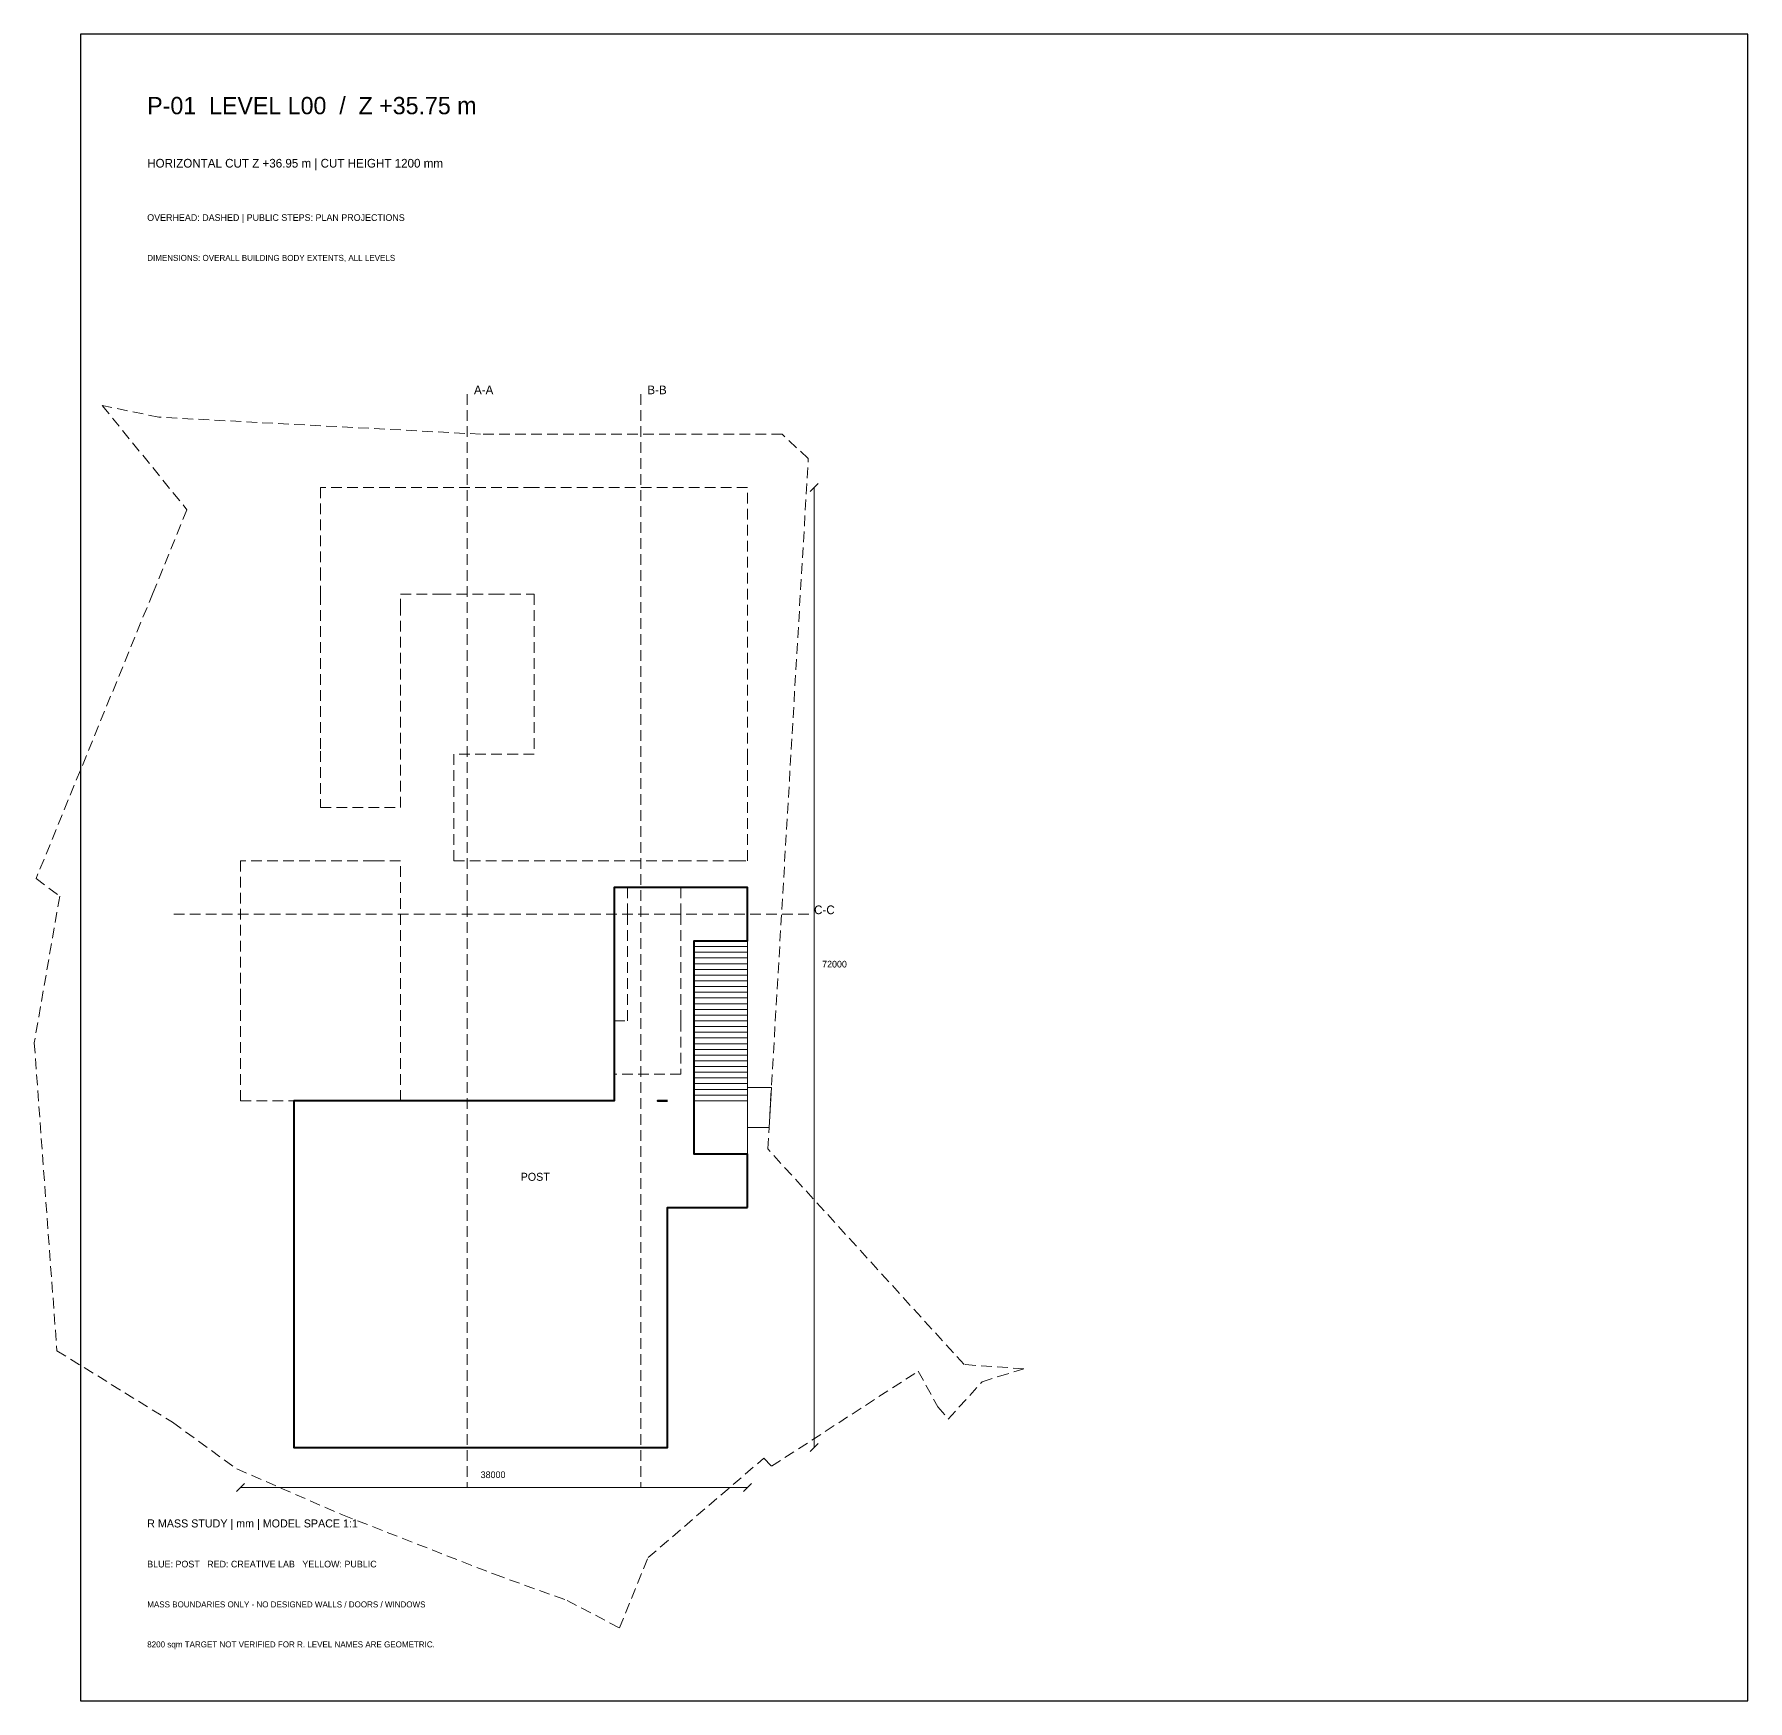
# Model space of a CAD drawing. Header units: millimetres. Extents: x -33468 to 375000, y -515000 to 30000.
# Drawn here: x -33468 to 95000, y -95000 to 30000 of the extents above; entities that cross this region are included whole.
import ezdxf

# ---------------------------------------------------------------- set-up
doc = ezdxf.new("R2010")
doc.units = ezdxf.units.MM
doc.linetypes.add('R_DASHED', pattern=[1200, 800, -400])
for name, color, linetype, lineweight in [('CUTLINE', 6, 'R_DASHED', 18), ('DIM', 7, 'Continuous', 13), ('FRAME', 7, 'Continuous', 25), ('OVERHEAD', 8, 'R_DASHED', 13), ('POST', 5, 'Continuous', 40), ('PUBLIC', 2, 'Continuous', 18), ('SITE', 8, 'R_DASHED', 13), ('TEXT', 7, 'Continuous', 18)]:
    doc.layers.add(name, color=color, linetype=linetype, lineweight=lineweight)

msp = doc.modelspace()

# ---------------------------------------------------------------- linework, layer by layer
at = {"layer": 'CUTLINE'}
for points in [[(-1000, 3000), (-1000, -79000)], [(12000, 3000), (12000, -79000)], [(-23000, -36000), (25000, -36000)]]:
    msp.add_lwpolyline(points, dxfattribs=at)
at = {"layer": 'DIM'}
for points in [[(24700, -4300), (25300, -3700)], [(25000, -76000), (25000, -4000)], [(24700, -76300), (25300, -75700)], [(-18300, -79300), (-17700, -78700)], [(-18000, -79000), (20000, -79000)], [(19700, -79300), (20300, -78700)]]:
    msp.add_lwpolyline(points, dxfattribs=at)
at = {"layer": 'FRAME'}
msp.add_lwpolyline([(-30000, -95000), (95000, -95000), (95000, 30000), (-30000, 30000)], close=True, dxfattribs=at)
at = {"layer": 'OVERHEAD'}
for points in [[(1000, -12000), (1000, -12000), (4000, -12000), (4000, -24000), (-2000, -24000), (-2000, -32000), (4000, -32000), (15000, -32000), (15000, -32000), (19079, -32000), (20000, -32000), (20000, -32000), (20000, -32000), (20000, -24403), (20000, -4000), (4000, -4000), (-12000, -4000), (-12000, -4000), (-12000, -4000), (-12000, -4000), (-12000, -4000), (-12000, -10180), (-12000, -12000), (-12000, -23765), (-12000, -28000), (-12000, -28000), (-12000, -28000), (-12000, -28000), (-12000, -28000), (-6000, -28000), (-6000, -28000), (-6000, -28000), (-6000, -28000), (-6000, -28000), (-6000, -13143), (-6000, -12000), (-3000, -12000), (-3000, -12000)], [(-18000, -50000), (-14000, -50000), (-14000, -76000), (14000, -76000), (14000, -58000), (20000, -58000), (20000, -50000), (16000, -50000), (16000, -38000), (20000, -38000), (20000, -34000), (15000, -34000), (15000, -36000), (15000, -44000), (15000, -48000), (10000, -48000), (10000, -50000), (-1000, -50000), (-5000, -50000), (-6000, -50000), (-6000, -32000), (-8000, -32000), (-8000, -32000), (-18000, -32000), (-18000, -42000), (-18000, -42000)], [(10000, -34000), (10000, -44000), (11000, -44000), (11000, -36000), (11000, -34000)], [(14000, -50000), (13242, -50000), (14000, -50000)]]:
    msp.add_lwpolyline(points, close=True, dxfattribs=at)
at = {"layer": 'POST'}
for points in [[(20000, -58000), (20000, -54000), (16000, -54000), (16000, -50000), (16000, -38000), (20000, -38000), (20000, -34000), (10000, -34000), (10000, -50000), (-14000, -50000), (-14000, -76000), (14000, -76000), (14000, -58000)], [(14000, -50000), (13270, -50000), (14000, -50000)]]:
    msp.add_lwpolyline(points, close=True, dxfattribs=at)
at = {"layer": 'PUBLIC'}
for points in [[(16000, -38000), (16000, -38429), (20000, -38429), (20000, -38000)], [(16000, -38429), (16000, -38857), (20000, -38857), (20000, -38429)], [(16000, -38857), (16000, -39286), (20000, -39286), (20000, -38857)], [(16000, -39286), (16000, -39714), (20000, -39714), (20000, -39286)], [(16000, -39714), (16000, -40143), (20000, -40143), (20000, -39714)], [(16000, -40143), (16000, -40571), (20000, -40571), (20000, -40143)], [(16000, -40571), (16000, -41000), (20000, -41000), (20000, -40571)], [(16000, -41000), (16000, -41429), (20000, -41429), (20000, -41000)], [(16000, -41429), (16000, -41857), (20000, -41857), (20000, -41429)], [(16000, -41857), (16000, -42286), (20000, -42286), (20000, -41857)], [(16000, -42286), (16000, -42714), (20000, -42714), (20000, -42286)], [(16000, -42714), (16000, -43143), (20000, -43143), (20000, -42714)], [(16000, -43143), (16000, -43571), (20000, -43571), (20000, -43143)], [(16000, -43571), (16000, -44000), (20000, -44000), (20000, -43571)], [(16000, -44000), (16000, -44429), (20000, -44429), (20000, -44000)], [(16000, -44429), (16000, -44857), (20000, -44857), (20000, -44429)], [(16000, -44857), (16000, -45286), (20000, -45286), (20000, -44857)], [(16000, -45286), (16000, -45714), (20000, -45714), (20000, -45286)], [(16000, -45714), (16000, -46143), (20000, -46143), (20000, -45714)], [(16000, -46143), (16000, -46571), (20000, -46571), (20000, -46143)], [(16000, -46571), (16000, -47000), (20000, -47000), (20000, -46571)], [(16000, -47000), (16000, -47429), (20000, -47429), (20000, -47000)], [(16000, -47429), (16000, -47857), (20000, -47857), (20000, -47429)], [(16000, -47857), (16000, -48286), (20000, -48286), (20000, -47857)], [(16000, -48286), (16000, -48714), (20000, -48714), (20000, -48286)], [(16000, -48714), (16000, -49143), (20000, -49143), (20000, -48714)], [(16000, -49143), (16000, -49571), (20000, -49571), (20000, -49143)], [(16000, -49571), (16000, -50000), (20000, -50000), (20000, -49571)], [(16000, -50000), (16000, -54000), (20000, -54000), (20000, -50000)], [(20000, -52000), (21623, -52000), (21799, -49000), (20000, -49000)]]:
    msp.add_lwpolyline(points, close=True, dxfattribs=at)
at = {"layer": 'SITE'}
msp.add_lwpolyline([(21529, -53608), (24565, -1825), (22596, 0), (0, 0), (-16759, 886), (-24124, 1276), (-28368, 2147), (-22018, -5666), (-24561, -11883), (-33330, -33325), (-31562, -34660), (-33468, -45639), (-31773, -68745), (-23106, -74114), (-18287, -77610), (-10349, -81058), (1030, -85516), (6485, -87470), (10405, -89542), (12555, -84266), (21226, -76812), (21810, -77414), (32808, -70280), (34273, -72958), (35062, -73883), (37589, -71070), (38827, -70687), (40727, -70099), (36252, -69779)], close=True, dxfattribs=at)

# ---------------------------------------------------------------- texts
at = {"layer": 'TEXT'}
for s, height, p in [('P-01  LEVEL L00  /  Z +35.75 m', 1300, (-25000, 24000)), ('HORIZONTAL CUT Z +36.95 m | CUT HEIGHT 1200 mm', 650, (-25000, 20000)), ('OVERHEAD: DASHED | PUBLIC STEPS: PLAN PROJECTIONS', 500, (-25000, 16000)), ('DIMENSIONS: OVERALL BUILDING BODY EXTENTS, ALL LEVELS', 450, (-25000, 13000)), ('A-A', 650, (-500, 3000)), ('B-B', 650, (12500, 3000)), ('C-C', 650, (25000, -36000)), ('72000', 500, (25600, -40000)), ('POST', 600, (3000, -56000)), ('38000', 500, (0, -78300)), ('R MASS STUDY | mm | MODEL SPACE 1:1', 600, (-25000, -82000)), ('BLUE: POST   RED: CREATIVE LAB   YELLOW: PUBLIC', 500, (-25000, -85000)), ('MASS BOUNDARIES ONLY - NO DESIGNED WALLS / DOORS / WINDOWS', 450, (-25000, -88000)), ('8200 sqm TARGET NOT VERIFIED FOR R. LEVEL NAMES ARE GEOMETRIC.', 450, (-25000, -91000))]:
    msp.add_text(s, height=height, dxfattribs=at).set_placement(p)

doc.saveas('drawing.dxf')
